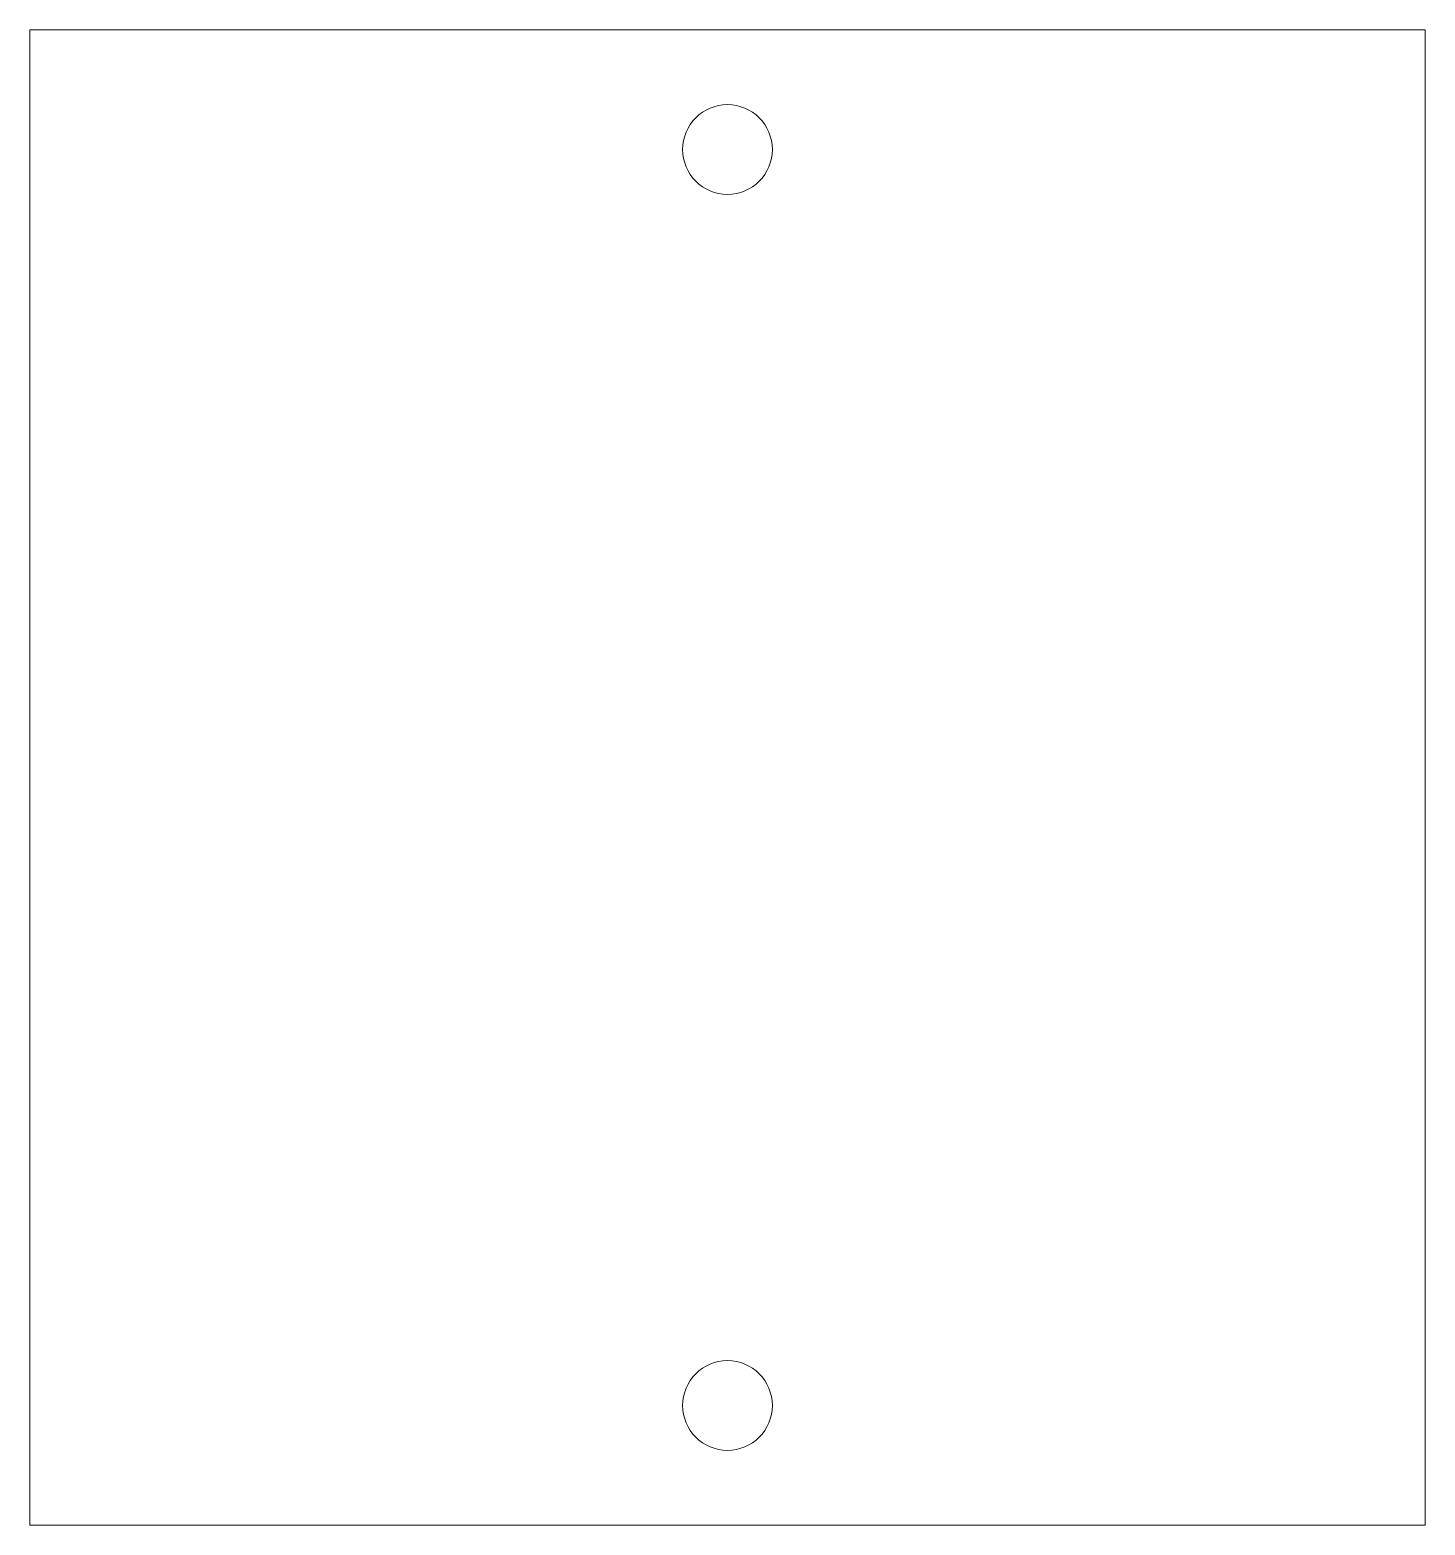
# Model space of a CAD drawing. Header units: millimetres. Extents: x -35 to 35, y -37.5 to 37.5.
import ezdxf

# ---------------------------------------------------------------- set-up
doc = ezdxf.new("R2010")
doc.units = ezdxf.units.MM

msp = doc.modelspace()

# ---------------------------------------------------------------- linework, layer by layer
at = {"color": 7, "linetype": 'Continuous', "lineweight": 15}
for p, q in [((-35, 37.5), (-35, -37.5)), ((35, 37.5), (-35, 37.5)), ((35, -37.5), (35, 37.5)), ((-35, -37.5), (35, -37.5))]:
    msp.add_line(p, q, dxfattribs=at)
for centre in [(0, 31.5), (0, -31.5)]:
    msp.add_circle(centre, 2.25, dxfattribs=at)

doc.saveas('drawing.dxf')
